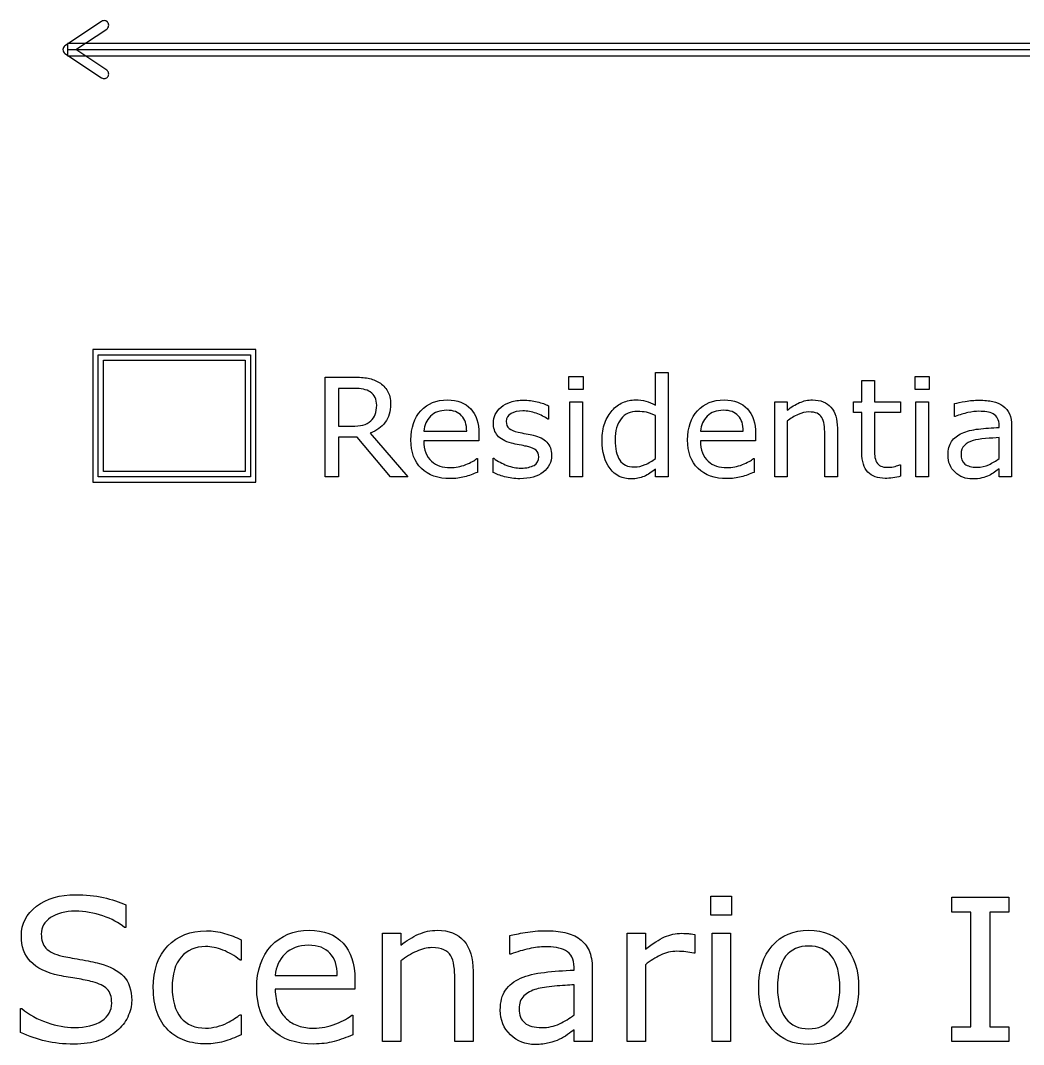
# Model space of a CAD drawing. Extents: x -13 to 750, y 12 to 2314.
# Drawn here: x 40.9 to 106.6, y 1170.7 to 1237.8 of the extents above; entities that cross this region are included whole.
import ezdxf

# ---------------------------------------------------------------- set-up
doc = ezdxf.new("R2010")
doc.units = 0
doc.layers.get('0').update_dxf_attribs({"linetype": 'CONTINUOUS'})

msp = doc.modelspace()

# ---------------------------------------------------------------- linework, layer by layer
at = {"color": 7}
for points in [[(46.234375, 1237.7396), (43.833984, 1236.14)], [(46.566411, 1234.5404), (44.541021, 1235.89), (46.566411, 1237.2396)], [(43.833984, 1235.64), (46.234375, 1234.0404)], [(44, 1235.89), (268, 1235.89)], [(82.526367, 1212.6004), (82.526367, 1214.7274), (83.352539, 1214.7274), (83.352539, 1207.89)], [(66.292969, 1207.89), (65.163574, 1207.89), (62.975098, 1210.4916), (61.749023, 1210.4916), (61.749023, 1207.89), (60.878906, 1207.89), (60.878906, 1214.4335), (62.711426, 1214.4335)], [(96.052734, 1209.4937), (96.052734, 1212.1041), (95.494629, 1212.1041), (95.494629, 1212.7984), (96.052734, 1212.7984), (96.052734, 1214.209), (96.878906, 1214.209), (96.878906, 1212.7984), (98.583984, 1212.7984), (98.583984, 1212.1041), (96.878906, 1212.1041), (96.878906, 1209.8672)], [(62.772949, 1213.6867), (61.749023, 1213.6867), (61.749023, 1211.217), (62.62793, 1211.217)], [(91.166017, 1211.5547), (91.166017, 1207.89), (90.339845, 1207.89), (90.339845, 1212.7987), (91.166017, 1212.7987), (91.166017, 1212.2538)], [(102.17432, 1211.8539), (102.13042, 1211.8539), (102.13042, 1212.6932)], [(75.525883, 1212.5479), (75.525883, 1211.6646), (75.481933, 1211.6646)], [(82.526367, 1209.0985), (82.526367, 1211.9154)], [(63.832031, 1210.7509), (66.292969, 1207.89)], [(67.343262, 1210.8915), (70.155762, 1210.8915)], [(70.959956, 1210.7069), (70.959961, 1210.2587)], [(85.470703, 1210.8915), (88.283203, 1210.8915)], [(89.087406, 1210.7069), (89.087402, 1210.2587)], [(94.444336, 1207.89), (93.618164, 1207.89), (93.618164, 1210.6849)], [(94.444337, 1211.076), (94.444336, 1207.89)], [(105.04395, 1211.1335), (105.04395, 1211.2609)], [(105.86577, 1211.2208), (105.86572, 1207.89)], [(70.959961, 1210.2587), (67.343262, 1210.2587)], [(89.087402, 1210.2587), (85.470703, 1210.2587)], [(105.04395, 1209.0985), (105.04395, 1210.4652)], [(75.719237, 1209.3044), (75.719238, 1209.305)], [(70.819336, 1209.0897), (70.863276, 1209.0897), (70.863276, 1208.1888)], [(71.882812, 1208.1844), (71.882812, 1209.1117), (71.926762, 1209.1117)], [(82.526367, 1209.0983), (82.526367, 1209.0985)], [(88.946777, 1209.0897), (88.990727, 1209.0897), (88.990727, 1208.1888)], [(98.540041, 1208.6763), (98.583991, 1208.6763), (98.583984, 1207.934)], [(105.04395, 1209.0984), (105.04395, 1209.0985)], [(83.352539, 1207.89), (82.526367, 1207.89), (82.526367, 1208.4042)], [(105.86572, 1207.89), (105.04395, 1207.89), (105.04395, 1208.4129)], [(47.823245, 1179.8529), (47.823245, 1178.3675), (47.734375, 1178.3675)], [(65.83789, 1176.1839), (65.83789, 1170.89), (64.64453, 1170.89), (64.64453, 1177.9803), (65.83789, 1177.9803), (65.83789, 1177.1932)], [(73.048828, 1176.6158), (72.985348, 1176.6158), (72.985348, 1177.8282)], [(81.872066, 1175.9241), (81.872066, 1170.89), (80.678707, 1170.89), (80.678707, 1177.9803), (81.872066, 1177.9803), (81.872066, 1176.933)], [(85.103023, 1177.9043), (85.103027, 1176.6791)], [(55.370605, 1177.555), (55.370605, 1176.2284), (55.307125, 1176.2284)], [(85.103027, 1176.6791), (85.039547, 1176.6791)], [(77.193848, 1175.5746), (77.193848, 1175.7587)], [(57.611328, 1175.2254), (61.673828, 1175.2254)], [(70.573241, 1175.4921), (70.573242, 1170.89)], [(78.380855, 1175.7017), (78.380859, 1170.89)], [(62.835452, 1174.9588), (62.835449, 1174.3114)], [(70.573242, 1170.89), (69.379883, 1170.89), (69.379883, 1174.9271)], [(77.193848, 1172.6356), (77.193848, 1174.6097)], [(62.835449, 1174.3114), (57.611328, 1174.3114)], [(40.916992, 1171.474), (40.916992, 1173.0482), (41.005862, 1173.0482)], [(55.307125, 1172.6481), (55.370605, 1172.6481), (55.370605, 1171.3343)], [(62.632324, 1172.6229), (62.695804, 1172.6229), (62.695804, 1171.3216)], [(77.193848, 1172.6358), (77.193848, 1172.6356)], [(78.380859, 1170.89), (77.193848, 1170.89), (77.193848, 1171.6454)]]:
    msp.add_lwpolyline(points, dxfattribs=at)
for points in [[(46.234375, 1237.7396)], [(44, 1236.2904), (44, 1235.4896), (268, 1235.4896), (268, 1236.2904)], [(45.650391, 1216.2396), (45.650391, 1207.5404), (56.349609, 1207.5404), (56.349609, 1216.2396)], [(46, 1215.89), (56, 1215.89), (56, 1207.89), (46, 1207.89)], [(46.349609, 1215.5404), (55.650391, 1215.5404), (55.650391, 1208.2396), (46.349609, 1208.2396)], [(77.789062, 1213.6205), (76.857422, 1213.6205), (76.857422, 1214.4774), (77.789062, 1214.4774)], [(100.46924, 1213.6206), (99.537598, 1213.6206), (99.537598, 1214.4775), (100.46924, 1214.4775)], [(77.736328, 1207.89), (76.910156, 1207.89), (76.910156, 1212.7987), (77.736328, 1212.7987)], [(100.4165, 1207.89), (99.590332, 1207.89), (99.590332, 1212.7987), (100.4165, 1212.7987)], [(64.258301, 1212.5921)], [(87.508789, 1179.1673), (86.163086, 1179.1673), (86.163086, 1180.4051), (87.508789, 1180.4051)], [(105.68213, 1170.89), (101.94971, 1170.89), (101.94971, 1171.8548), (103.1875, 1171.8548), (103.1875, 1179.3768), (101.94971, 1179.3768), (101.94971, 1180.3417), (105.68213, 1180.3417), (105.68213, 1179.3768), (104.44434, 1179.3768), (104.44434, 1171.8548), (105.68213, 1171.8548)], [(87.432617, 1170.89), (86.239258, 1170.89), (86.239258, 1177.9803), (87.432617, 1177.9803)], [(94.605469, 1174.432)], [(95.836914, 1174.432)], [(48.204102, 1173.5878)]]:
    msp.add_lwpolyline(points, close=True, dxfattribs=at)
for points in [[(46.459789, 1237.783802), (46.381762, 1237.799557), (46.300673, 1237.783656), (46.234375, 1237.7396)], [(46.650391, 1237.6556), (46.606381, 1237.721929), (46.537815, 1237.768047), (46.459789, 1237.783802)], [(46.694594, 1237.4302), (46.710345, 1237.508222), (46.694444, 1237.589306), (46.650391, 1237.6556)], [(46.566411, 1237.2396), (46.632732, 1237.283613), (46.678843, 1237.352177), (46.694594, 1237.4302)], [(43.833984, 1236.14), (43.750204, 1236.084408), (43.69984, 1235.990546), (43.69984, 1235.89)], [(43.69984, 1235.89), (43.69984, 1235.789454), (43.750204, 1235.695592), (43.833984, 1235.64)], [(46.459789, 1233.996198), (46.537815, 1234.011953), (46.606381, 1234.058071), (46.650391, 1234.1244)], [(46.694594, 1234.3498), (46.678843, 1234.427823), (46.632732, 1234.496387), (46.566411, 1234.5404)], [(46.650391, 1234.1244), (46.694444, 1234.190694), (46.710345, 1234.271778), (46.694594, 1234.3498)], [(46.234375, 1234.0404), (46.300673, 1233.996344), (46.381762, 1233.980443), (46.459789, 1233.996198)], [(62.711426, 1214.4335), (63.106933, 1214.4335), (63.436523, 1214.407167), (63.700195, 1214.3545)], [(63.700195, 1214.3545), (63.963867, 1214.3045), (64.201172, 1214.213667), (64.412109, 1214.082)], [(64.412109, 1214.082), (64.649414, 1213.9326), (64.833984, 1213.743633), (64.96582, 1213.5151)], [(63.383789, 1213.6337), (63.210938, 1213.669033), (63.007324, 1213.6867), (62.772949, 1213.6867)], [(63.832031, 1213.4579), (63.706054, 1213.542833), (63.55664, 1213.601433), (63.383789, 1213.6337)], [(64.157227, 1213.0887), (64.092774, 1213.235233), (63.984375, 1213.3583), (63.832031, 1213.4579)], [(64.96582, 1213.5151), (65.100586, 1213.2895), (65.167969, 1213.0024), (65.167969, 1212.6538)], [(64.258301, 1212.5921), (64.258301, 1212.779633), (64.22461, 1212.945167), (64.157227, 1213.0887)], [(65.167969, 1212.6538), (65.167969, 1212.182133), (65.049317, 1211.7866), (64.812012, 1211.4672)], [(67.158686, 1212.2274), (67.598139, 1212.699067), (68.175288, 1212.9349), (68.890132, 1212.9349)], [(68.890132, 1212.9349), (69.552241, 1212.9349), (70.062007, 1212.741533), (70.419429, 1212.3548)], [(72.41016, 1212.4688), (72.574223, 1212.606467), (72.782231, 1212.714867), (73.034184, 1212.794)], [(73.034184, 1212.794), (73.289067, 1212.876), (73.573246, 1212.917), (73.886723, 1212.917)], [(73.886723, 1212.917), (74.179692, 1212.917), (74.47559, 1212.8804), (74.774418, 1212.8072)], [(74.774418, 1212.8072), (75.076176, 1212.736867), (75.326664, 1212.650433), (75.525883, 1212.5479)], [(79.691895, 1212.2494), (79.891114, 1212.472067), (80.122559, 1212.641967), (80.38623, 1212.7591)], [(80.38623, 1212.7591), (80.652832, 1212.8763), (80.928223, 1212.9349), (81.212402, 1212.9349)], [(81.212402, 1212.9349), (81.470215, 1212.9349), (81.69873, 1212.9069), (81.897949, 1212.8509)], [(81.897949, 1212.8509), (82.097168, 1212.798233), (82.30664, 1212.714733), (82.526367, 1212.6004)], [(85.286137, 1212.2274), (85.72559, 1212.699067), (86.302738, 1212.9349), (87.017582, 1212.9349)], [(87.017582, 1212.9349), (87.679691, 1212.9349), (88.189457, 1212.741533), (88.546879, 1212.3548)], [(91.166017, 1212.2538), (91.423829, 1212.467667), (91.69043, 1212.634633), (91.965821, 1212.7547)], [(91.965821, 1212.7547), (92.241212, 1212.874833), (92.523927, 1212.9349), (92.813966, 1212.9349)], [(92.813966, 1212.9349), (93.344239, 1212.9349), (93.748536, 1212.775233), (94.026856, 1212.4559)], [(102.13042, 1212.6932), (102.291553, 1212.7372), (102.524463, 1212.785533), (102.82915, 1212.8382)], [(102.82915, 1212.8382), (103.133837, 1212.890867), (103.43413, 1212.9172), (103.73003, 1212.9172)], [(103.73003, 1212.9172), (104.075737, 1212.9172), (104.37603, 1212.887867), (104.63091, 1212.8292)], [(104.63091, 1212.8292), (104.888723, 1212.773867), (105.11138, 1212.677167), (105.29888, 1212.5391)], [(63.871582, 1211.5594), (64.003418, 1211.682467), (64.100098, 1211.8231), (64.161621, 1211.9813)], [(64.161621, 1211.9813), (64.226074, 1212.142433), (64.258301, 1212.346033), (64.258301, 1212.5921)], [(66.503901, 1210.3158), (66.503901, 1211.118533), (66.722163, 1211.755733), (67.158686, 1212.2274)], [(68.846191, 1212.2538), (68.403808, 1212.2538), (68.050781, 1212.123433), (67.787109, 1211.8627)], [(69.826172, 1211.8978), (69.612305, 1212.135133), (69.285644, 1212.2538), (68.846191, 1212.2538)], [(70.419429, 1212.3548), (70.77978, 1211.968133), (70.959956, 1211.418833), (70.959956, 1210.7069)], [(71.904789, 1211.4185), (71.904789, 1211.620633), (71.945805, 1211.811067), (72.027836, 1211.9898)], [(72.027836, 1211.9898), (72.112797, 1212.168533), (72.240238, 1212.3282), (72.41016, 1212.4688)], [(73.060546, 1212.0425), (72.852538, 1211.928233), (72.748534, 1211.756867), (72.748534, 1211.5284)], [(73.825194, 1212.2183), (73.523437, 1212.2183), (73.268554, 1212.1597), (73.060546, 1212.0425)], [(74.71289, 1212.0557), (74.411132, 1212.1641), (74.115233, 1212.2183), (73.825194, 1212.2183)], [(75.481933, 1211.6646), (75.270995, 1211.819867), (75.014647, 1211.950233), (74.71289, 1212.0557)], [(79.208496, 1211.4188), (79.328613, 1211.744), (79.489746, 1212.020867), (79.691895, 1212.2494)], [(81.353027, 1212.1789), (80.890136, 1212.1789), (80.529785, 1212.017767), (80.271973, 1211.6955)], [(81.928711, 1212.1219), (81.75293, 1212.1599), (81.561035, 1212.1789), (81.353027, 1212.1789)], [(82.526367, 1211.9154), (82.303711, 1212.015), (82.104492, 1212.083833), (81.928711, 1212.1219)], [(84.631352, 1210.3158), (84.631352, 1211.118533), (84.849614, 1211.755733), (85.286137, 1212.2274)], [(86.973633, 1212.2538), (86.53125, 1212.2538), (86.178223, 1212.123433), (85.914551, 1211.8627)], [(87.953613, 1211.8978), (87.739746, 1212.135133), (87.413086, 1212.2538), (86.973633, 1212.2538)], [(88.546879, 1212.3548), (88.90723, 1211.968133), (89.087406, 1211.418833), (89.087406, 1210.7069)], [(91.873536, 1211.981), (91.627443, 1211.869667), (91.391603, 1211.727567), (91.166017, 1211.5547)], [(92.581056, 1212.148), (92.35547, 1212.148), (92.11963, 1212.092333), (91.873536, 1211.981)], [(93.117188, 1212.056), (92.979493, 1212.117333), (92.800783, 1212.148), (92.581056, 1212.148)], [(93.433595, 1211.7836), (93.360352, 1211.9066), (93.254883, 1211.9974), (93.117188, 1212.056)], [(94.026856, 1212.4559), (94.305177, 1212.136567), (94.444337, 1211.6766), (94.444337, 1211.076)], [(103.00049, 1212.1), (102.73389, 1212.044667), (102.4585, 1211.962633), (102.17432, 1211.8539)], [(103.72559, 1212.188), (103.50879, 1212.188), (103.26709, 1212.158667), (103.00049, 1212.1)], [(104.23975, 1212.153), (104.075683, 1212.176333), (103.904297, 1212.188), (103.72559, 1212.188)], [(104.66162, 1212.0168), (104.544433, 1212.084133), (104.40381, 1212.129533), (104.23975, 1212.153)], [(104.94287, 1211.7267), (104.878403, 1211.849767), (104.784653, 1211.946467), (104.66162, 1212.0168)], [(105.29888, 1212.5391), (105.483447, 1212.404367), (105.62407, 1212.230067), (105.72075, 1212.0162)], [(105.72075, 1212.0162), (105.81743, 1211.802333), (105.86577, 1211.5372), (105.86577, 1211.2208)], [(62.62793, 1211.217), (62.903321, 1211.217), (63.143555, 1211.240333), (63.348633, 1211.287)], [(63.348633, 1211.287), (63.553711, 1211.337), (63.728027, 1211.4278), (63.871582, 1211.5594)], [(64.812012, 1211.4672), (64.574707, 1211.1508), (64.248047, 1210.912033), (63.832031, 1210.7509)], [(67.787109, 1211.8627), (67.526367, 1211.6019), (67.378418, 1211.278167), (67.343262, 1210.8915)], [(70.155762, 1210.8915), (70.152829, 1211.3251), (70.042965, 1211.660533), (69.826172, 1211.8978)], [(72.172856, 1210.6011), (71.994145, 1210.823767), (71.904789, 1211.096233), (71.904789, 1211.4185)], [(72.748534, 1211.5284), (72.748534, 1211.3262), (72.811522, 1211.173833), (72.937499, 1211.0713)], [(79.032715, 1210.307), (79.032715, 1210.723), (79.091309, 1211.0936), (79.208496, 1211.4188)], [(80.271973, 1211.6955), (80.01416, 1211.373233), (79.885254, 1210.9162), (79.885254, 1210.3244)], [(85.914551, 1211.8627), (85.653808, 1211.6019), (85.505859, 1211.278167), (85.470703, 1210.8915)], [(88.283203, 1210.8915), (88.28027, 1211.3251), (88.170406, 1211.660533), (87.953613, 1211.8978)], [(93.578614, 1211.3177), (93.552247, 1211.516967), (93.503908, 1211.672267), (93.433595, 1211.7836)], [(93.618164, 1210.6849), (93.618164, 1210.9105), (93.604981, 1211.121433), (93.578614, 1211.3177)], [(105.04395, 1211.2609), (105.04395, 1211.448433), (105.010257, 1211.6037), (104.94287, 1211.7267)], [(73.091313, 1210.1001), (72.660648, 1210.214367), (72.354496, 1210.381367), (72.172856, 1210.6011)], [(72.937499, 1211.0713), (73.060546, 1210.968767), (73.259764, 1210.8853), (73.535155, 1210.8209)], [(73.535155, 1210.8209), (73.687499, 1210.785567), (73.857421, 1210.7504), (74.044921, 1210.7154)], [(74.044921, 1210.7154), (74.23535, 1210.680067), (74.393553, 1210.647733), (74.51953, 1210.6184)], [(74.51953, 1210.6184), (74.903319, 1210.530533), (75.199218, 1210.379667), (75.407226, 1210.1658)], [(101.93262, 1210.215), (102.093753, 1210.446467), (102.322267, 1210.6281), (102.61816, 1210.7599)], [(102.61816, 1210.7599), (102.916993, 1210.891767), (103.27588, 1210.981133), (103.69482, 1211.028)], [(103.69482, 1211.028), (104.113767, 1211.074667), (104.563477, 1211.109833), (105.04395, 1211.1335)], [(67.189448, 1208.4349), (66.732417, 1208.8773), (66.503901, 1209.504267), (66.503901, 1210.3158)], [(67.343262, 1210.2587), (67.343262, 1209.9569), (67.388672, 1209.6932), (67.479492, 1209.4676)], [(73.605473, 1209.9859), (73.417973, 1210.021233), (73.246586, 1210.0593), (73.091313, 1210.1001)], [(74.066899, 1209.8939), (73.949711, 1209.920567), (73.795902, 1209.951233), (73.605473, 1209.9859)], [(75.407226, 1210.1658), (75.615233, 1209.949), (75.719237, 1209.661867), (75.719237, 1209.3044)], [(79.546875, 1208.4305), (79.204102, 1208.8817), (79.032715, 1209.5072), (79.032715, 1210.307)], [(79.885254, 1210.3244), (79.885254, 1209.7414), (79.984863, 1209.297533), (80.184082, 1208.9928)], [(85.316899, 1208.4349), (84.859868, 1208.8773), (84.631352, 1209.504267), (84.631352, 1210.3158)], [(85.470703, 1210.2587), (85.470703, 1209.9569), (85.516113, 1209.6932), (85.606934, 1209.4676)], [(101.69531, 1209.3141), (101.69531, 1209.686167), (101.774413, 1209.986467), (101.93262, 1210.215)], [(102.76758, 1209.9553), (102.621093, 1209.8147), (102.54785, 1209.6199), (102.54785, 1209.3709)], [(103.34326, 1210.2717), (103.105953, 1210.204367), (102.91406, 1210.0989), (102.76758, 1209.9553)], [(104.15186, 1210.3992), (103.812013, 1210.369867), (103.54248, 1210.327367), (103.34326, 1210.2717)], [(105.04395, 1210.4652), (104.791997, 1210.450533), (104.494633, 1210.428533), (104.15186, 1210.3992)], [(67.479492, 1209.4676), (67.570313, 1209.245), (67.694824, 1209.0619), (67.853027, 1208.9183)], [(74.7085, 1209.639), (74.597172, 1209.7386), (74.383305, 1209.823567), (74.066899, 1209.8939)], [(74.875492, 1209.1996), (74.875492, 1209.392933), (74.819828, 1209.5394), (74.7085, 1209.639)], [(75.719238, 1209.305), (75.719238, 1208.8568), (75.533203, 1208.489133), (75.161133, 1208.202)], [(85.606934, 1209.4676), (85.697754, 1209.245), (85.822266, 1209.0619), (85.980469, 1208.9183)], [(96.443848, 1208.1973), (96.183105, 1208.466833), (96.052734, 1208.898967), (96.052734, 1209.4937)], [(96.878906, 1209.8672), (96.878906, 1209.6094), (96.884766, 1209.407267), (96.896486, 1209.2608)], [(96.896486, 1209.2608), (96.908206, 1209.117267), (96.949222, 1208.9825), (97.019533, 1208.8565)], [(102.15674, 1208.1935), (101.84912, 1208.4865), (101.69531, 1208.860033), (101.69531, 1209.3141)], [(102.54785, 1209.3709), (102.54785, 1209.089633), (102.63281, 1208.8772), (102.80273, 1208.7336)], [(67.853027, 1208.9183), (68.005371, 1208.7777), (68.185547, 1208.672233), (68.393555, 1208.6019)], [(68.393555, 1208.6019), (68.604492, 1208.531567), (68.835938, 1208.4964), (69.087891, 1208.4964)], [(69.087891, 1208.4964), (69.421875, 1208.4964), (69.757324, 1208.562333), (70.094238, 1208.6942)], [(70.094238, 1208.6942), (70.434082, 1208.828933), (70.675781, 1208.960767), (70.819336, 1209.0897)], [(71.926762, 1209.1117), (72.187504, 1208.915367), (72.477543, 1208.758633), (72.796879, 1208.6415)], [(72.796879, 1208.6415), (73.116215, 1208.527233), (73.422367, 1208.4701), (73.715336, 1208.4701)], [(73.715336, 1208.4701), (74.078617, 1208.4701), (74.362797, 1208.5287), (74.567875, 1208.6459)], [(74.567875, 1208.6459), (74.772953, 1208.763033), (74.875492, 1208.9476), (74.875492, 1209.1996)], [(80.184082, 1208.9928), (80.383301, 1208.691067), (80.702637, 1208.5402), (81.14209, 1208.5402)], [(81.14209, 1208.5402), (81.376465, 1208.5402), (81.613769, 1208.591467), (81.854004, 1208.694)], [(81.854004, 1208.694), (82.094238, 1208.799467), (82.318359, 1208.934233), (82.526367, 1209.0983)], [(85.980469, 1208.9183), (86.132812, 1208.7777), (86.312988, 1208.672233), (86.520996, 1208.6019)], [(86.520996, 1208.6019), (86.731933, 1208.531567), (86.963379, 1208.4964), (87.215332, 1208.4964)], [(87.215332, 1208.4964), (87.549317, 1208.4964), (87.884766, 1208.562333), (88.22168, 1208.6942)], [(88.22168, 1208.6942), (88.561523, 1208.828933), (88.803222, 1208.960767), (88.946777, 1209.0897)], [(97.019533, 1208.8565), (97.083986, 1208.7393), (97.171877, 1208.652867), (97.283205, 1208.5972)], [(97.283205, 1208.5972), (97.397463, 1208.544533), (97.570315, 1208.5182), (97.80176, 1208.5182)], [(98.223635, 1208.5752), (98.370119, 1208.616533), (98.475588, 1208.650233), (98.540041, 1208.6763)], [(102.80273, 1208.7336), (102.972657, 1208.593), (103.231937, 1208.5227), (103.58057, 1208.5227)], [(103.58057, 1208.5227), (103.87061, 1208.5227), (104.135747, 1208.578367), (104.37598, 1208.6897)], [(104.37598, 1208.6897), (104.616213, 1208.803967), (104.83887, 1208.9402), (105.04395, 1209.0984)], [(69.096675, 1207.7757), (68.282222, 1207.7757), (67.646479, 1207.995433), (67.189448, 1208.4349)], [(70.863276, 1208.1888), (70.584956, 1208.0716), (70.300776, 1207.973467), (70.010737, 1207.8944)], [(72.643066, 1207.8988), (72.341309, 1207.986667), (72.087891, 1208.081867), (71.882812, 1208.1844)], [(75.161133, 1208.202), (74.791992, 1207.914867), (74.286621, 1207.7713), (73.64502, 1207.7713)], [(80.944336, 1207.7538), (80.358399, 1207.7538), (79.892578, 1207.979367), (79.546875, 1208.4305)], [(81.783691, 1207.9252), (81.525879, 1207.810933), (81.246094, 1207.7538), (80.944336, 1207.7538)], [(82.526367, 1208.4042), (82.289062, 1208.199067), (82.041504, 1208.0394), (81.783691, 1207.9252)], [(87.224125, 1207.7757), (86.409672, 1207.7757), (85.77393, 1207.995433), (85.316899, 1208.4349)], [(88.990727, 1208.1888), (88.712406, 1208.0716), (88.428227, 1207.973467), (88.138188, 1207.8944)], [(97.586426, 1207.793), (97.085449, 1207.793), (96.70459, 1207.927767), (96.443848, 1208.1973)], [(97.80176, 1208.5182), (97.936525, 1208.5182), (98.07715, 1208.5372), (98.223635, 1208.5752)], [(98.583984, 1207.934), (98.428711, 1207.893333), (98.258789, 1207.859667), (98.074219, 1207.833)], [(103.28174, 1207.7541), (102.839353, 1207.7541), (102.464353, 1207.900567), (102.15674, 1208.1935)], [(104.38477, 1207.9911), (104.24707, 1207.9237), (104.088867, 1207.868033), (103.91016, 1207.8241)], [(104.74512, 1208.202), (104.622073, 1208.114133), (104.501957, 1208.043833), (104.38477, 1207.9911)], [(105.04395, 1208.4129), (104.970703, 1208.3629), (104.871093, 1208.2926), (104.74512, 1208.202)], [(70.010737, 1207.8944), (69.720698, 1207.815267), (69.416011, 1207.7757), (69.096675, 1207.7757)], [(73.64502, 1207.7713), (73.281739, 1207.7713), (72.947754, 1207.8138), (72.643066, 1207.8988)], [(88.138188, 1207.8944), (87.848149, 1207.815267), (87.543461, 1207.7757), (87.224125, 1207.7757)], [(98.074219, 1207.833), (97.892578, 1207.806333), (97.729981, 1207.793), (97.586426, 1207.793)], [(103.91016, 1207.8241), (103.731447, 1207.777433), (103.521973, 1207.7541), (103.28174, 1207.7541)], [(41.977054, 1179.7513), (42.645673, 1180.2591), (43.494143, 1180.513), (44.522464, 1180.513)], [(44.522464, 1180.513), (45.186852, 1180.513), (45.796227, 1180.449533), (46.350589, 1180.3226)], [(40.974124, 1177.8089), (40.974124, 1178.6003), (41.308434, 1179.247767), (41.977054, 1179.7513)], [(46.350589, 1180.3226), (46.904951, 1180.195667), (47.395836, 1180.0391), (47.823245, 1179.8529)], [(44.516113, 1179.4276), (43.843262, 1179.4276), (43.301595, 1179.287967), (42.891113, 1179.0087)], [(46.3125, 1179.1229), (45.728515, 1179.326033), (45.12972, 1179.4276), (44.516113, 1179.4276)], [(47.734375, 1178.3675), (47.374674, 1178.672233), (46.900716, 1178.924033), (46.3125, 1179.1229)], [(42.891113, 1179.0087), (42.484863, 1178.729367), (42.281738, 1178.369667), (42.281738, 1177.9296)], [(41.577151, 1176.1268), (41.175133, 1176.558467), (40.974124, 1177.119167), (40.974124, 1177.8089)], [(42.281738, 1177.9296), (42.281738, 1177.536), (42.383301, 1177.227067), (42.586426, 1177.0028)], [(50.571777, 1177.1551), (51.210774, 1177.8153), (52.052897, 1178.1454), (53.098145, 1178.1454)], [(53.098145, 1178.1454), (53.504395, 1178.1454), (53.902181, 1178.088267), (54.291504, 1177.974)], [(54.291504, 1177.974), (54.685059, 1177.859733), (55.044759, 1177.720067), (55.370605, 1177.555)], [(57.34473, 1177.1551), (57.979495, 1177.836433), (58.813154, 1178.1771), (59.845706, 1178.1771)], [(59.845706, 1178.1771), (60.802086, 1178.1771), (61.538414, 1177.8978), (62.05469, 1177.3392)], [(65.83789, 1177.1932), (66.210285, 1177.502133), (66.595376, 1177.743367), (66.993163, 1177.9169)], [(66.993163, 1177.9169), (67.39095, 1178.090367), (67.799316, 1178.1771), (68.218261, 1178.1771)], [(68.218261, 1178.1771), (68.984211, 1178.1771), (69.568195, 1177.946467), (69.970214, 1177.4852)], [(72.985348, 1177.8282), (73.218095, 1177.891533), (73.554521, 1177.961367), (73.994625, 1178.0377)], [(73.994625, 1178.0377), (74.434729, 1178.113833), (74.868485, 1178.1519), (75.295894, 1178.1519)], [(75.295894, 1178.1519), (75.795243, 1178.1519), (76.229, 1178.1096), (76.597164, 1178.025)], [(76.597164, 1178.025), (76.96956, 1177.9446), (77.291175, 1177.804933), (77.562008, 1177.606)], [(81.872066, 1176.933), (82.346025, 1177.313867), (82.762854, 1177.582567), (83.122555, 1177.7391)], [(83.122555, 1177.7391), (83.486487, 1177.8999), (83.856767, 1177.9803), (84.233394, 1177.9803)], [(84.233394, 1177.9803), (84.440751, 1177.9803), (84.590979, 1177.973967), (84.684078, 1177.9613)], [(84.684078, 1177.9613), (84.777177, 1177.952633), (84.916825, 1177.933633), (85.103023, 1177.9043)], [(90.174805, 1177.1678), (90.767253, 1177.840667), (91.564942, 1178.1771), (92.567871, 1178.1771)], [(92.567871, 1178.1771), (93.562337, 1178.1771), (94.355794, 1177.840667), (94.948242, 1177.1678)], [(49.619629, 1174.4256), (49.619629, 1175.585133), (49.937012, 1176.494967), (50.571777, 1177.1551)], [(53.047359, 1177.1107), (52.370276, 1177.1107), (51.834957, 1176.8822), (51.441402, 1176.4252)], [(54.177242, 1176.8822), (53.792151, 1177.034533), (53.415523, 1177.1107), (53.047359, 1177.1107)], [(56.398929, 1174.3939), (56.398929, 1175.553433), (56.714196, 1176.473833), (57.34473, 1177.1551)], [(59.782227, 1177.1932), (59.143229, 1177.1932), (58.6333, 1177.0049), (58.252441, 1176.6283)], [(61.197754, 1176.6791), (60.888835, 1177.021833), (60.416992, 1177.1932), (59.782227, 1177.1932)], [(62.05469, 1177.3392), (62.575198, 1176.7806), (62.835452, 1175.987133), (62.835452, 1174.9588)], [(69.970214, 1177.4852), (70.372232, 1177.023933), (70.573241, 1176.359567), (70.573241, 1175.4921)], [(75.289551, 1177.0982), (74.9764, 1177.0982), (74.627278, 1177.0559), (74.242187, 1176.9713)], [(76.032227, 1177.0472), (75.795248, 1177.0812), (75.547689, 1177.0982), (75.289551, 1177.0982)], [(76.641602, 1176.8504), (76.472331, 1176.947733), (76.269206, 1177.013333), (76.032227, 1177.0472)], [(77.562008, 1177.606), (77.828609, 1177.411333), (78.031734, 1177.159533), (78.171383, 1176.8506)], [(89.29248, 1174.432), (89.29248, 1175.587267), (89.586588, 1176.4992), (90.174805, 1177.1678)], [(92.567871, 1177.1488), (91.92041, 1177.1488), (91.41683, 1176.9245), (91.057129, 1176.4759)], [(94.065918, 1176.4759), (93.706217, 1176.9245), (93.206868, 1177.1488), (92.567871, 1177.1488)], [(94.948242, 1177.1678), (95.54069, 1176.4992), (95.836914, 1175.587267), (95.836914, 1174.432)], [(42.586426, 1177.0028), (42.789551, 1176.778533), (43.147135, 1176.607133), (43.65918, 1176.4886)], [(43.65918, 1176.4886), (43.930013, 1176.429267), (44.315104, 1176.357333), (44.814453, 1176.2728)], [(51.441402, 1176.4252), (51.052079, 1175.9724), (50.857418, 1175.305867), (50.857418, 1174.4256)], [(55.307125, 1176.2284), (54.943192, 1176.511933), (54.566565, 1176.729867), (54.177242, 1176.8822)], [(58.252441, 1176.6283), (57.875814, 1176.251633), (57.662109, 1175.784), (57.611328, 1175.2254)], [(61.673828, 1175.2254), (61.669628, 1175.851733), (61.510937, 1176.3363), (61.197754, 1176.6791)], [(66.859862, 1176.7997), (66.504393, 1176.6389), (66.163736, 1176.433633), (65.83789, 1176.1839)], [(67.881835, 1177.0409), (67.555988, 1177.0409), (67.215331, 1176.9605), (66.859862, 1176.7997)], [(68.656249, 1176.9076), (68.457356, 1176.996467), (68.199218, 1177.0409), (67.881835, 1177.0409)], [(69.11328, 1176.514), (69.007486, 1176.691733), (68.855142, 1176.822933), (68.656249, 1176.9076)], [(69.322753, 1175.8412), (69.284666, 1176.128933), (69.214842, 1176.3532), (69.11328, 1176.514)], [(74.242187, 1176.9713), (73.857096, 1176.890833), (73.45931, 1176.772333), (73.048828, 1176.6158)], [(77.047852, 1176.4315), (76.954753, 1176.609233), (76.819336, 1176.748867), (76.641602, 1176.8504)], [(77.193848, 1175.7587), (77.193848, 1176.0295), (77.145183, 1176.253767), (77.047852, 1176.4315)], [(78.171383, 1176.8506), (78.311031, 1176.541733), (78.380855, 1176.158767), (78.380855, 1175.7017)], [(82.862301, 1176.5525), (82.519528, 1176.3917), (82.189449, 1176.182233), (81.872066, 1175.9241)], [(83.928707, 1176.8001), (83.560543, 1176.8001), (83.205074, 1176.717567), (82.862301, 1176.5525)], [(84.519039, 1176.7681), (84.354, 1176.789433), (84.157222, 1176.8001), (83.928707, 1176.8001)], [(85.039547, 1176.6791), (84.861812, 1176.7211), (84.68831, 1176.750767), (84.519039, 1176.7681)], [(91.057129, 1176.4759), (90.70166, 1176.031567), (90.523926, 1175.350267), (90.523926, 1174.432)], [(94.605469, 1174.432), (94.605469, 1175.350267), (94.425619, 1176.031567), (94.065918, 1176.4759)], [(43.443362, 1175.2191), (42.605471, 1175.396833), (41.983401, 1175.6994), (41.577151, 1176.1268)], [(44.814453, 1176.2728), (45.313802, 1176.1882), (45.736979, 1176.101467), (46.083984, 1176.0126)], [(46.083984, 1176.0126), (46.786458, 1175.8264), (47.315429, 1175.544967), (47.670898, 1175.1683)], [(69.379883, 1174.9271), (69.379883, 1175.252967), (69.36084, 1175.557667), (69.322753, 1175.8412)], [(44.617679, 1175.0096), (44.249515, 1175.064267), (43.858076, 1175.1341), (43.443362, 1175.2191)], [(47.670898, 1175.1683), (48.026367, 1174.7917), (48.204102, 1174.264867), (48.204102, 1173.5878)], [(72.699707, 1174.2479), (72.932454, 1174.582233), (73.262532, 1174.8446), (73.689941, 1175.035)], [(73.689941, 1175.035), (74.121582, 1175.225467), (74.639974, 1175.354533), (75.245117, 1175.4222)], [(75.245117, 1175.4222), (75.85026, 1175.489933), (76.499837, 1175.540733), (77.193848, 1175.5746)], [(45.652347, 1174.8002), (45.334964, 1174.8848), (44.990075, 1174.9546), (44.617679, 1175.0096)], [(46.585452, 1174.3368), (46.382327, 1174.535667), (46.071292, 1174.690133), (45.652347, 1174.8002)], [(49.873535, 1172.7943), (49.704264, 1173.259767), (49.619629, 1173.803533), (49.619629, 1174.4256)], [(50.857418, 1174.4256), (50.857418, 1173.5708), (51.047848, 1172.912767), (51.428707, 1172.4515)], [(57.389163, 1171.6771), (56.729007, 1172.3161), (56.398929, 1173.2217), (56.398929, 1174.3939)], [(75.905273, 1174.5147), (75.414388, 1174.4727), (75.025065, 1174.411333), (74.737305, 1174.3306)], [(77.193848, 1174.6097), (76.829915, 1174.588367), (76.40039, 1174.5567), (75.905273, 1174.5147)], [(90.174805, 1171.6962), (89.586588, 1172.3648), (89.29248, 1173.276733), (89.29248, 1174.432)], [(90.523926, 1174.432), (90.523926, 1173.543333), (90.703776, 1172.868367), (91.063477, 1172.4071)], [(94.05957, 1172.4007), (94.423503, 1172.857767), (94.605469, 1173.534867), (94.605469, 1174.432)], [(95.836914, 1174.432), (95.836914, 1173.276733), (95.54069, 1172.3648), (94.948242, 1171.6962)], [(46.896487, 1173.41), (46.896487, 1173.828933), (46.792809, 1174.137867), (46.585452, 1174.3368)], [(57.611328, 1174.3114), (57.611328, 1173.875533), (57.67692, 1173.494667), (57.808105, 1173.1688)], [(72.356934, 1172.9466), (72.356934, 1173.484067), (72.471192, 1173.917833), (72.699707, 1174.2479)], [(73.905762, 1173.8736), (73.694173, 1173.670467), (73.588379, 1173.389067), (73.588379, 1173.0294)], [(74.737305, 1174.3306), (74.394532, 1174.233267), (74.117351, 1174.080933), (73.905762, 1173.8736)], [(41.005862, 1173.0482), (41.484053, 1172.6504), (42.036299, 1172.3436), (42.662601, 1172.1278)], [(46.242679, 1172.2421), (46.678551, 1172.534033), (46.896487, 1172.923333), (46.896487, 1173.41)], [(48.204102, 1173.5878), (48.204102, 1173.2196), (48.117351, 1172.855667), (47.943848, 1172.496)], [(57.808105, 1173.1688), (57.93929, 1172.8472), (58.119141, 1172.582733), (58.347656, 1172.3754)], [(73.588379, 1173.0294), (73.588379, 1172.623133), (73.7111, 1172.3163), (73.956543, 1172.1089)], [(47.943848, 1172.496), (47.774577, 1172.136267), (47.535481, 1171.831567), (47.226562, 1171.5819)], [(50.59082, 1171.639), (50.281901, 1171.943733), (50.042806, 1172.328833), (49.873535, 1172.7943)], [(51.428707, 1172.4515), (51.813798, 1171.9945), (52.353349, 1171.766), (53.047359, 1171.766)], [(54.456539, 1172.1085), (54.630042, 1172.197433), (54.792965, 1172.290533), (54.945308, 1172.3878)], [(54.945308, 1172.3878), (55.097652, 1172.4894), (55.218258, 1172.576167), (55.307125, 1172.6481)], [(58.347656, 1172.3754), (58.567708, 1172.172267), (58.827962, 1172.0199), (59.128418, 1171.9183)], [(61.584961, 1172.0516), (62.075846, 1172.246267), (62.424967, 1172.4367), (62.632324, 1172.6229)], [(73.023437, 1171.328), (72.579102, 1171.7512), (72.356934, 1172.290733), (72.356934, 1172.9466)], [(76.229004, 1172.0455), (76.576009, 1172.2105), (76.897624, 1172.407267), (77.193848, 1172.6358)], [(91.063477, 1172.4071), (91.423177, 1171.950033), (91.924642, 1171.7215), (92.567871, 1171.7215)], [(92.567871, 1171.7215), (93.202637, 1171.7215), (93.69987, 1171.9479), (94.05957, 1172.4007)], [(42.662601, 1172.1278), (43.288903, 1171.912), (43.877119, 1171.8041), (44.427249, 1171.8041)], [(44.427249, 1171.8041), (45.205895, 1171.8041), (45.811038, 1171.9501), (46.242679, 1172.2421)], [(53.047359, 1171.766), (53.28857, 1171.766), (53.534013, 1171.797667), (53.783687, 1171.861)], [(53.783687, 1171.861), (54.033362, 1171.924333), (54.257646, 1172.006833), (54.456539, 1172.1085)], [(60.144046, 1170.725), (58.967614, 1170.725), (58.04932, 1171.042367), (57.389163, 1171.6771)], [(59.128418, 1171.9183), (59.433105, 1171.816767), (59.767415, 1171.766), (60.131348, 1171.766)], [(60.131348, 1171.766), (60.613769, 1171.766), (61.098307, 1171.8612), (61.584961, 1172.0516)], [(73.956543, 1172.1089), (74.201986, 1171.905833), (74.576497, 1171.8043), (75.080078, 1171.8043)], [(75.080078, 1171.8043), (75.499023, 1171.8043), (75.881999, 1171.8847), (76.229004, 1172.0455)], [(92.567871, 1170.6932), (91.564942, 1170.6932), (90.767253, 1171.027533), (90.174805, 1171.6962)], [(94.948242, 1171.6962), (94.355794, 1171.027533), (93.562337, 1170.6932), (92.567871, 1170.6932)], [(42.57373, 1170.909), (42.032063, 1171.036), (41.479817, 1171.224333), (40.916992, 1171.474)], [(47.226562, 1171.5819), (46.888021, 1171.311033), (46.49235, 1171.099433), (46.039551, 1170.9471)], [(51.688965, 1170.9535), (51.261556, 1171.105833), (50.895508, 1171.334333), (50.59082, 1171.639)], [(55.370605, 1171.3343), (54.972819, 1171.1439), (54.594076, 1170.9958), (54.234375, 1170.89)], [(62.695804, 1171.3216), (62.293785, 1171.152333), (61.883303, 1171.010567), (61.464358, 1170.8963)], [(74.648437, 1170.6932), (74.00944, 1170.6932), (73.467773, 1170.9048), (73.023437, 1171.328)], [(76.241699, 1171.036), (76.042806, 1170.938667), (75.81429, 1170.858267), (75.556152, 1170.7948)], [(76.762207, 1171.3407), (76.584472, 1171.213767), (76.41097, 1171.1122), (76.241699, 1171.036)], [(77.193848, 1171.6454), (77.088053, 1171.573467), (76.944173, 1171.4719), (76.762207, 1171.3407)], [(44.414551, 1170.7186), (43.733236, 1170.7186), (43.119629, 1170.782067), (42.57373, 1170.909)], [(46.039551, 1170.9471), (45.590983, 1170.794767), (45.049316, 1170.7186), (44.414551, 1170.7186)], [(53.098145, 1170.7313), (52.5861, 1170.7313), (52.116374, 1170.805367), (51.688965, 1170.9535)], [(54.234375, 1170.89), (53.878906, 1170.7842), (53.500163, 1170.7313), (53.098145, 1170.7313)], [(61.464358, 1170.8963), (61.045413, 1170.7821), (60.605309, 1170.725), (60.144046, 1170.725)], [(75.556152, 1170.7948), (75.298014, 1170.727067), (74.995442, 1170.6932), (74.648437, 1170.6932)]]:
    msp.add_open_spline(points, degree=3, dxfattribs=at)

doc.saveas('drawing.dxf')
